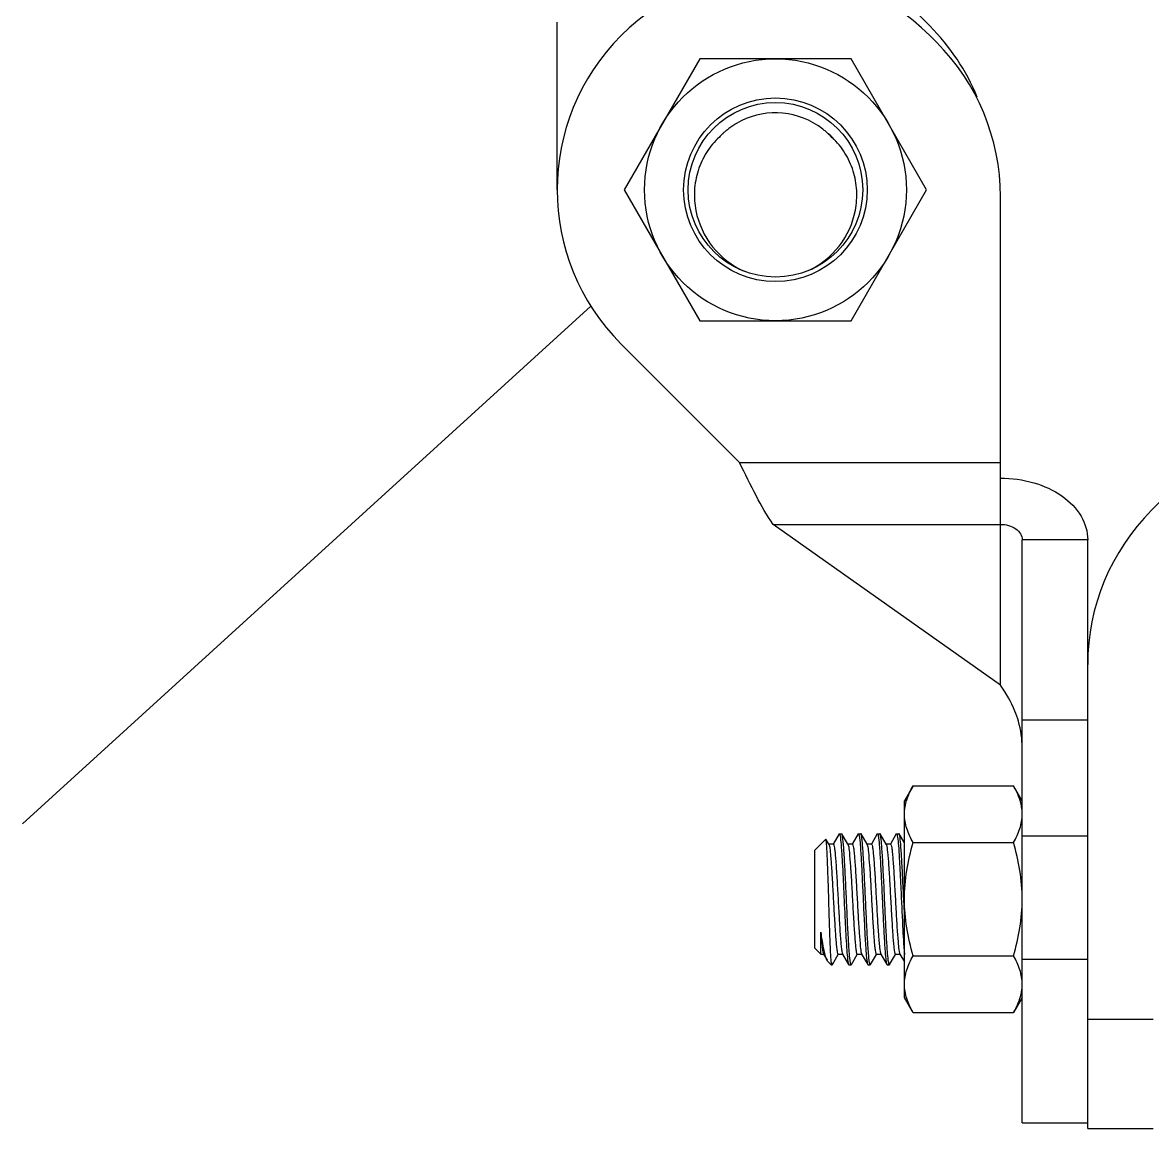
# Model space of a CAD drawing. Extents: x 69728788 to 150676229, y 20333219 to 43663798.
# Drawn here: x 75260859 to 75261746, y 20704773 to 20705642 of the extents above; entities that cross this region are included whole.
import ezdxf

# ---------------------------------------------------------------- set-up
doc = ezdxf.new("R2010")
doc.units = 0
doc.header["$LTSCALE"] = 1000
doc.header["$MEASUREMENT"] = 0
doc.layers.get('0').update_dxf_attribs({"linetype": 'CONTINUOUS'})
doc.dimstyles.get("Standard").update_dxf_attribs({"dimtxt": 0.18, "dimasz": 0.18, "dimexe": 0.18, "dimexo": 0.0625, "dimgap": 0.09, "dimtad": 0, "dimtih": 1, "dimtoh": 1, "dimdec": 4, "dimzin": 0, "dimdsep": 46, "dimtxsty": 'Standard', "dimcen": 0.09, "dimadec": 0, "dimazin": 0, "dimtfac": 1, "dimtdec": 4, "dimtofl": 0, "dimtmove": 0, "dimatfit": 3, "dimfxl": 1, "dimtolj": 1, "dimtzin": 0, "dimarcsym": 0})

# ---------------------------------------------------------------- blocks, each defined once
blk = doc.blocks.new('gfhhrryyfd')
at = {"linetype": 'Continuous'}
for p, q in [((3692354.47, -1744267.48), (3692625.85, -1744538.86)), ((3692333.16, -1744667.59), (3692333.16, -1744535.95)), ((3692625.85, -1744546.35), (3692631.15, -1744551.65)), ((3692445.22, -1744564.72), (3692385.83, -1744667.59)), ((3692564.01, -1744564.72), (3692445.22, -1744564.72)), ((3692623.4, -1744667.59), (3692564.01, -1744564.72)), ((3692546.15, -1744623.67), (3692546.07, -1744623.61)), ((3692547.53, -1744625.03), (3692547.59, -1744625.1)), ((3692385.83, -1744667.59), (3692445.22, -1744770.46)), ((3692564.01, -1744770.46), (3692623.4, -1744667.59)), ((3692681.36, -1745056.67), (3692681.36, -1744672.88)), ((3692993.04, -1744726.36), (3692800.16, -1744919.25)), ((3692445.22, -1744770.46), (3692564.01, -1744770.46)), ((3692476.46, -1744881.9), (3692383.38, -1744788.82)), ((3692476.46, -1744881.9), (3692681.36, -1744881.9)), ((3692502.78, -1744930.4), (3692681.36, -1744930.4)), ((3692681.36, -1745056.67), (3692502.78, -1744930.4)), ((3692749.94, -1744942.52), (3692698.51, -1744942.52)), ((3692698.51, -1745400.53), (3692698.51, -1744942.52)), ((3692749.94, -1745404.82), (3692749.94, -1744942.52)), ((3692749.94, -1745084.26), (3692698.51, -1745084.26)), ((3692612.81, -1745135.72), (3692605.92, -1745147.66)), ((3692612.81, -1745135.72), (3692691.62, -1745135.72)), ((3692698.51, -1745147.66), (3692691.62, -1745135.72)), ((3692605.92, -1745301.93), (3692605.92, -1745147.66)), ((3692554.58, -1745173.52), (3692549.96, -1745181.5)), ((3692554.58, -1745173.52), (3692554.77, -1745173.36)), ((3692554.77, -1745173.36), (3692556.65, -1745173.36)), ((3692554.77, -1745173.36), (3692556.65, -1745173.36)), ((3692556.84, -1745173.52), (3692556.65, -1745173.36)), ((3692561.58, -1745181.7), (3692556.84, -1745173.52)), ((3692569.58, -1745173.52), (3692564.96, -1745181.5)), ((3692569.58, -1745173.52), (3692569.78, -1745173.36)), ((3692569.78, -1745173.36), (3692571.65, -1745173.36)), ((3692569.78, -1745173.36), (3692571.65, -1745173.36)), ((3692571.84, -1745173.52), (3692571.65, -1745173.36)), ((3692576.58, -1745181.7), (3692571.84, -1745173.52)), ((3692584.59, -1745173.52), (3692579.96, -1745181.5)), ((3692584.59, -1745173.52), (3692584.78, -1745173.36)), ((3692584.78, -1745173.36), (3692586.65, -1745173.36)), ((3692584.78, -1745173.36), (3692586.65, -1745173.36)), ((3692586.84, -1745173.52), (3692586.65, -1745173.36)), ((3692591.58, -1745181.7), (3692586.84, -1745173.52)), ((3692599.59, -1745173.52), (3692594.96, -1745181.5)), ((3692599.59, -1745173.52), (3692599.78, -1745173.36)), ((3692599.78, -1745173.36), (3692601.66, -1745173.36)), ((3692599.78, -1745173.36), (3692601.66, -1745173.36)), ((3692601.85, -1745173.52), (3692601.66, -1745173.36)), ((3692605.92, -1745180.56), (3692601.85, -1745173.52)), ((3692749.94, -1745175.18), (3692698.51, -1745175.18)), ((3692535.63, -1745186.22), (3692544.15, -1745177.69)), ((3692544.28, -1745177.74), (3692544.15, -1745177.69)), ((3692546.58, -1745181.7), (3692544.28, -1745177.74)), ((3692550.07, -1745181.5), (3692546.35, -1745181.5)), ((3692565.07, -1745181.5), (3692561.35, -1745181.5)), ((3692580.08, -1745181.5), (3692576.35, -1745181.5)), ((3692595.08, -1745181.5), (3692591.58, -1745181.5)), ((3692591.58, -1745181.7), (3692591.71, -1745181.97)), ((3692612.81, -1745180.26), (3692691.62, -1745180.26)), ((3692535.63, -1745263.37), (3692535.63, -1745186.22)), ((3692605.92, -1745235.85), (3692605.41, -1745224.82)), ((3692540.34, -1745268.08), (3692540.34, -1745250.57)), ((3692535.63, -1745263.37), (3692540.34, -1745268.08)), ((3692540.34, -1745268.08), (3692542.57, -1745268.08)), ((3692542.34, -1745267.89), (3692545.13, -1745272.69)), ((3692545.61, -1745273.36), (3692545.13, -1745272.69)), ((3692545.61, -1745273.35), (3692548.49, -1745276.23)), ((3692549.34, -1745276.06), (3692553.94, -1745268.13)), ((3692553.85, -1745268.08), (3692557.57, -1745268.08)), ((3692557.25, -1745267.7), (3692557.35, -1745267.89)), ((3692557.35, -1745267.89), (3692562.08, -1745276.06)), ((3692564.34, -1745276.06), (3692568.94, -1745268.13)), ((3692568.85, -1745268.08), (3692572.57, -1745268.08)), ((3692572.35, -1745267.89), (3692577.09, -1745276.06)), ((3692579.34, -1745276.06), (3692583.94, -1745268.13)), ((3692583.85, -1745268.08), (3692587.58, -1745268.08)), ((3692587.35, -1745267.89), (3692592.09, -1745276.06)), ((3692594.35, -1745276.06), (3692598.94, -1745268.13)), ((3692598.86, -1745268.08), (3692602.58, -1745268.08)), ((3692602.35, -1745267.89), (3692605.92, -1745274.05)), ((3692612.81, -1745269.33), (3692691.62, -1745269.33)), ((3692698.51, -1745271.94), (3692749.94, -1745271.94)), ((3692548.49, -1745274.27), (3692548.49, -1745276.23)), ((3692548.49, -1745276.23), (3692549.15, -1745276.23)), ((3692549.07, -1745276.2), (3692549.15, -1745276.23)), ((3692549.15, -1745276.23), (3692549.34, -1745276.06)), ((3692562.08, -1745276.06), (3692562.27, -1745276.23)), ((3692562.27, -1745276.23), (3692564.15, -1745276.23)), ((3692562.27, -1745276.23), (3692564.15, -1745276.23)), ((3692564.34, -1745276.06), (3692564.15, -1745276.23)), ((3692577.09, -1745276.06), (3692577.28, -1745276.23)), ((3692577.28, -1745276.23), (3692579.15, -1745276.23)), ((3692577.28, -1745276.23), (3692579.15, -1745276.23)), ((3692579.34, -1745276.06), (3692579.15, -1745276.23)), ((3692592.09, -1745276.06), (3692592.28, -1745276.23)), ((3692592.28, -1745276.23), (3692594.15, -1745276.23)), ((3692592.28, -1745276.23), (3692594.15, -1745276.23)), ((3692594.35, -1745276.06), (3692594.15, -1745276.23)), ((3692612.81, -1745313.86), (3692605.92, -1745301.93)), ((3692698.51, -1745301.93), (3692691.62, -1745313.86)), ((3692612.81, -1745313.86), (3692691.62, -1745313.86)), ((3692749.94, -1745319.09), (3692801.38, -1745319.09)), ((3692698.51, -1745400.53), (3692749.94, -1745400.53)), ((3692749.94, -1745404.82), (3692801.38, -1745404.82))]:
    blk.add_line(p, q, dxfattribs=at)
for radius in [102.87, 72.16, 68.58]:
    blk.add_circle((3692504.61, -1744667.59), radius, dxfattribs=at)
for centre, radius, start, end in [((3692504.61, -1744667.59), 171.45, 45, 225), ((3692504.61, -1744660.1), 171.45, 22.36969, 45), ((3692509.91, -1744672.88), 171.45, 0, 45), ((3692504.61, -1744667.59), 60.44, 56.48488, 120.44483), ((3692504.62, -1744667.6), 60.45, 120.4458, 123.67361), ((3692504.57, -1744667.55), 60.38, 133.78883, 136.69256), ((3692504.51, -1744667.49), 60.3, 134.23213, 136.6927), ((3692504.64, -1744667.62), 60.48, 133.51135, 134.23308), ((3692504.68, -1744667.66), 60.53, 132.69503, 133.78973), ((3692504.68, -1744667.67), 60.54, 132.70337, 133.51134), ((3692504.69, -1744667.67), 60.55, 130.15789, 132.69509), ((3692504.59, -1744667.56), 60.4, 127.14543, 130.15819), ((3692504.61, -1744667.58), 60.43, 123.67355, 127.14337), ((3692504.68, -1744667.49), 60.32, 56.10333, 56.4834), ((3692504.57, -1744667.65), 60.51, 50.59662, 56.09946), ((3692504.6, -1744667.61), 60.46, 47.60725, 50.59802), ((3692504.74, -1744667.45), 60.25, 46.69418, 47.60616), ((3692504.82, -1744667.37), 60.14, 46.37381, 46.69398), ((3692507.9, -1744670.08), 60.13, 49.99489, 50.50792), ((3692504.71, -1744667.48), 60.29, 44.75296, 46.37328), ((3692504.6, -1744667.59), 60.45, 43.71875, 44.6641), ((3692504.53, -1744667.66), 60.55, 42.15432, 43.71863), ((3692501.06, -1744669.71), 68.2, 297.31446, 298.94712), ((3692921.4, -1745040.48), 171.45, 135, 180), ((3692663.86, -1745158.09), 34.66, 6.63088, 7.40315), ((3692588.36, -1745183.22), 3.57, 18.49226, 20.49889), ((3692663.86, -1745291.5), 34.65, 352.59836, 353.3691)]:
    blk.add_arc(centre, radius, start, end, dxfattribs=at)
for points, knots in [([(3692534.07, -1744729.39), (3692543.09, -1744724.4), (3692559.07, -1744710.08), (3692568.65, -1744685.03), (3692568.75, -1744664.2), (3692565.02, -1744648.93), (3692557.64, -1744635.07), (3692550.53, -1744627.35), (3692546.56, -1744624.02)], [0, 0, 0, 0, 0.249273, 0.49841, 0.623846, 0.749245, 0.874621, 1, 1, 1, 1]), ([(3692460.63, -1744626.13), (3692456.77, -1744629.71), (3692449.95, -1744637.91), (3692443.22, -1744652.38), (3692440.35, -1744668.09), (3692441.76, -1744689.21), (3692453.21, -1744713.96), (3692470.49, -1744727.26), (3692480.01, -1744731.6)], [0, 0, 0, 0, 0.125414, 0.250833, 0.376265, 0.501706, 0.750785, 1, 1, 1, 1]), ([(3692502.78, -1744930.4), (3692497.88, -1744923.31), (3692488.83, -1744907.22), (3692480.76, -1744890.7), (3692476.46, -1744881.9)], [0, 0, 0, 0, 0.468219, 1, 1, 1, 1]), ([(3692681.36, -1744894.03), (3692690.2, -1744894.03), (3692707.34, -1744896.34), (3692729.79, -1744906.48), (3692745.77, -1744922.29), (3692749.94, -1744936.09), (3692749.94, -1744942.52)], [0, 0, 0, 0, 0.287969, 0.555344, 0.790533, 1, 1, 1, 1]), ([(3692681.36, -1744930.4), (3692685.57, -1744930.4), (3692691.91, -1744931.96), (3692697.46, -1744937.46), (3692698.51, -1744940.91), (3692698.51, -1744942.52)], [0, 0, 0, 0, 0.552514, 0.789178, 1, 1, 1, 1]), ([(3692695.54, -1745085.04), (3692694.76, -1745082.33), (3692691.31, -1745072.29), (3692685.93, -1745062.98), (3692681.36, -1745056.67)], [0, 0, 0, 0, 0.265236, 1, 1, 1, 1]), ([(3692605.92, -1745157.99), (3692605.92, -1745154.19), (3692607.35, -1745146.32), (3692610.79, -1745139.22), (3692612.81, -1745135.72)], [0, 0, 0, 0, 0.485069, 1, 1, 1, 1]), ([(3692698.22, -1745153.62), (3692698.02, -1745152.09), (3692696.78, -1745145.81), (3692694.04, -1745139.92), (3692691.62, -1745135.72)], [0, 0, 0, 0, 0.241319, 1, 1, 1, 1]), ([(3692612.81, -1745180.26), (3692610.79, -1745176.76), (3692607.35, -1745169.66), (3692605.92, -1745161.79), (3692605.92, -1745157.99)], [0, 0, 0, 0, 0.514931, 1, 1, 1, 1]), ([(3692691.62, -1745180.26), (3692693.64, -1745176.76), (3692697.08, -1745169.66), (3692698.51, -1745161.79), (3692698.51, -1745157.99)], [0, 0, 0, 0, 0.514931, 1, 1, 1, 1]), ([(3692554.77, -1745173.36), (3692554.82, -1745173.36), (3692554.93, -1745173.44), (3692554.98, -1745173.55), (3692555.02, -1745173.62)], [0, 0, 0, 0, 0.372399, 1, 1, 1, 1]), ([(3692555.02, -1745173.62), (3692555.05, -1745173.69), (3692555.2, -1745174.09), (3692555.29, -1745174.51), (3692555.35, -1745174.86)], [0, 0, 0, 0, 0.179791, 1, 1, 1, 1]), ([(3692555.35, -1745174.86), (3692555.78, -1745177.09), (3692556.29, -1745183.2), (3692557.24, -1745197.03), (3692558.16, -1745217.06), (3692559.25, -1745240.31), (3692560.14, -1745258.27), (3692561, -1745269.29), (3692561.41, -1745273.27), (3692561.7, -1745274.77)], [0, 0, 0, 0, 0.068037, 0.183112, 0.415613, 0.66855, 0.880458, 0.954194, 1, 1, 1, 1]), ([(3692563.57, -1745274.72), (3692563.1, -1745272.3), (3692562.58, -1745265.64), (3692561.77, -1745253.6), (3692561.01, -1745238), (3692560.22, -1745220.79), (3692559.43, -1745204.07), (3692558.75, -1745191.39), (3692558.15, -1745183.03), (3692557.77, -1745178.56), (3692557.34, -1745175.56), (3692557.1, -1745173.98), (3692556.84, -1745173.52)], [0, 0, 0, 0, 0.072759, 0.196861, 0.35726, 0.534299, 0.706283, 0.852147, 0.909525, 0.954085, 0.984493, 1, 1, 1, 1]), ([(3692569.78, -1745173.36), (3692569.82, -1745173.36), (3692569.94, -1745173.44), (3692569.99, -1745173.55), (3692570.02, -1745173.63)], [0, 0, 0, 0, 0.371131, 1, 1, 1, 1]), ([(3692570.02, -1745173.63), (3692570.05, -1745173.7), (3692570.2, -1745174.09), (3692570.29, -1745174.5), (3692570.35, -1745174.84)], [0, 0, 0, 0, 0.181022, 1, 1, 1, 1]), ([(3692570.35, -1745174.84), (3692570.82, -1745177.25), (3692571.34, -1745183.89), (3692572.15, -1745195.93), (3692572.91, -1745211.52), (3692573.71, -1745228.75), (3692574.5, -1745245.48), (3692575.18, -1745258.18), (3692575.78, -1745266.54), (3692576.15, -1745271.02), (3692576.59, -1745274.02), (3692576.82, -1745275.61), (3692577.09, -1745276.06)], [0, 0, 0, 0, 0.072485, 0.196435, 0.356785, 0.533878, 0.705995, 0.851999, 0.909433, 0.95404, 0.984479, 1, 1, 1, 1]), ([(3692578.58, -1745274.74), (3692578.11, -1745272.34), (3692577.59, -1745265.69), (3692576.78, -1745253.66), (3692576.02, -1745238.06), (3692575.22, -1745220.84), (3692574.43, -1745204.1), (3692573.75, -1745191.41), (3692573.15, -1745183.05), (3692572.78, -1745178.56), (3692572.34, -1745175.56), (3692572.11, -1745173.98), (3692571.84, -1745173.52)], [0, 0, 0, 0, 0.072462, 0.196401, 0.356774, 0.53388, 0.706003, 0.852015, 0.909448, 0.954048, 0.984481, 1, 1, 1, 1]), ([(3692584.78, -1745173.36), (3692584.83, -1745173.36), (3692584.94, -1745173.44), (3692584.99, -1745173.56), (3692585.02, -1745173.63)], [0, 0, 0, 0, 0.37008, 1, 1, 1, 1]), ([(3692585.02, -1745173.63), (3692585.06, -1745173.7), (3692585.2, -1745174.09), (3692585.29, -1745174.49), (3692585.35, -1745174.83)], [0, 0, 0, 0, 0.182058, 1, 1, 1, 1]), ([(3692585.35, -1745174.83), (3692585.82, -1745177.23), (3692586.34, -1745183.86), (3692587.15, -1745195.89), (3692587.91, -1745211.49), (3692588.71, -1745228.72), (3692589.5, -1745245.46), (3692590.18, -1745258.16), (3692590.78, -1745266.53), (3692591.15, -1745271.02), (3692591.59, -1745274.02), (3692591.82, -1745275.61), (3692592.09, -1745276.06)], [0, 0, 0, 0, 0.072304, 0.196155, 0.356504, 0.533641, 0.705839, 0.85193, 0.909395, 0.95402, 0.984473, 1, 1, 1, 1]), ([(3692593.58, -1745274.75), (3692593.11, -1745272.34), (3692592.59, -1745265.7), (3692591.78, -1745253.67), (3692591.02, -1745238.07), (3692590.22, -1745220.85), (3692589.43, -1745204.11), (3692588.75, -1745191.41), (3692588.15, -1745183.05), (3692587.78, -1745178.56), (3692587.35, -1745175.56), (3692587.11, -1745173.98), (3692586.84, -1745173.52)], [0, 0, 0, 0, 0.072435, 0.196357, 0.3567, 0.533804, 0.705944, 0.851972, 0.909417, 0.954032, 0.984477, 1, 1, 1, 1]), ([(3692599.78, -1745173.36), (3692599.83, -1745173.36), (3692599.94, -1745173.44), (3692599.99, -1745173.55), (3692600.02, -1745173.62)], [0, 0, 0, 0, 0.372863, 1, 1, 1, 1]), ([(3692600.02, -1745173.62), (3692600.05, -1745173.69), (3692600.21, -1745174.09), (3692600.29, -1745174.52), (3692600.36, -1745174.87)], [0, 0, 0, 0, 0.179341, 1, 1, 1, 1]), ([(3692600.36, -1745174.87), (3692600.72, -1745176.73), (3692601.18, -1745181.76), (3692601.85, -1745190.88), (3692602.49, -1745202.87), (3692603.39, -1745221.48), (3692604.4, -1745243.46), (3692605.28, -1745260.69), (3692605.92, -1745268.14)], [0, 0, 0, 0, 0.060989, 0.1617, 0.293789, 0.446195, 0.760045, 1, 1, 1, 1]), ([(3692602.23, -1745174.81), (3692602.2, -1745174.67), (3692602.1, -1745174.23), (3692602, -1745173.78), (3692601.85, -1745173.52)], [0, 0, 0, 0, 0.335285, 1, 1, 1, 1]), ([(3692605.41, -1745224.82), (3692605.15, -1745219.21), (3692604.65, -1745208.61), (3692603.93, -1745194.17), (3692603.16, -1745183.12), (3692602.66, -1745177.03), (3692602.23, -1745174.81)], [0, 0, 0, 0, 0.336027, 0.635258, 0.864886, 1, 1, 1, 1]), ([(3692548.49, -1745274.27), (3692548.23, -1745271.68), (3692547.89, -1745264.97), (3692547.41, -1745253.07), (3692546.93, -1745238.1), (3692546.44, -1745221.77), (3692546.01, -1745208.17), (3692545.65, -1745198.07), (3692545.4, -1745191.64), (3692545.12, -1745186.3), (3692544.91, -1745182.17), (3692544.58, -1745179.51), (3692544.5, -1745178.11), (3692544.28, -1745177.74)], [0, 0, 0, 0, 0.080635, 0.208535, 0.369665, 0.54562, 0.71572, 0.792041, 0.859282, 0.915304, 0.958292, 0.98682, 1, 1, 1, 1]), ([(3692546.58, -1745181.7), (3692546.61, -1745181.76), (3692546.79, -1745182.16), (3692546.89, -1745182.59), (3692546.97, -1745182.95)], [0, 0, 0, 0, 0.173094, 1, 1, 1, 1]), ([(3692546.97, -1745182.95), (3692547.43, -1745185.12), (3692547.98, -1745191.05), (3692548.8, -1745201.69), (3692549.58, -1745215.32), (3692550.39, -1745230.15), (3692551.08, -1745242.42), (3692551.67, -1745251.38), (3692552.09, -1745257), (3692552.5, -1745261.46), (3692552.89, -1745265.01), (3692553.28, -1745266.76), (3692553.58, -1745268.08), (3692553.85, -1745268.08)], [0, 0, 0, 0, 0.077798, 0.208235, 0.374801, 0.5562, 0.729214, 0.805537, 0.87171, 0.925623, 0.965576, 0.990391, 1, 1, 1, 1]), ([(3692550.07, -1745181.5), (3692550.37, -1745181.5), (3692550.66, -1745182.96), (3692551.08, -1745184.84), (3692551.48, -1745188.69), (3692551.91, -1745193.52), (3692552.35, -1745199.57), (3692552.96, -1745209.13), (3692553.67, -1745222.05), (3692554.51, -1745237.36), (3692555.23, -1745249.39), (3692555.86, -1745257.59), (3692556.28, -1745262.16), (3692556.72, -1745265.39), (3692557.01, -1745267.12), (3692557.25, -1745267.7)], [0, 0, 0, 0, 0.010217, 0.036837, 0.079637, 0.137238, 0.207661, 0.288445, 0.469496, 0.655187, 0.819656, 0.886575, 0.940042, 0.978239, 1, 1, 1, 1]), ([(3692561.8, -1745182.28), (3692562.35, -1745184.16), (3692562.82, -1745189.74), (3692563.71, -1745199.98), (3692564.48, -1745213.6), (3692565.32, -1745228.71), (3692566.02, -1745241.34), (3692566.62, -1745250.63), (3692567.05, -1745256.49), (3692567.47, -1745261.15), (3692567.87, -1745264.86), (3692568.27, -1745266.68), (3692568.57, -1745268.08), (3692568.85, -1745268.08)], [0, 0, 0, 0, 0.068121, 0.193192, 0.358672, 0.542411, 0.719756, 0.798471, 0.866922, 0.922814, 0.96429, 0.990066, 1, 1, 1, 1]), ([(3692565.07, -1745181.5), (3692565.36, -1745181.5), (3692565.66, -1745182.93), (3692566.07, -1745184.77), (3692566.46, -1745188.55), (3692566.9, -1745193.29), (3692567.33, -1745199.24), (3692567.93, -1745208.66), (3692568.64, -1745221.42), (3692569.49, -1745236.62), (3692570.24, -1745250.24), (3692571.18, -1745260.3), (3692571.59, -1745265.75), (3692572.18, -1745267.51)], [0, 0, 0, 0, 0.010066, 0.036229, 0.078308, 0.134982, 0.204339, 0.284002, 0.463049, 0.647693, 0.812725, 0.935658, 1, 1, 1, 1]), ([(3692576.58, -1745181.7), (3692576.62, -1745181.76), (3692576.69, -1745181.91), (3692576.74, -1745182.07), (3692576.77, -1745182.16)], [0, 0, 0, 0, 0.437616, 1, 1, 1, 1]), ([(3692576.77, -1745182.16), (3692577.34, -1745183.97), (3692577.78, -1745189.48), (3692578.7, -1745199.61), (3692579.46, -1745213.23), (3692580.3, -1745228.39), (3692581.01, -1745241.1), (3692581.61, -1745250.47), (3692582.04, -1745256.37), (3692582.47, -1745261.08), (3692582.87, -1745264.83), (3692583.27, -1745266.67), (3692583.57, -1745268.08), (3692583.85, -1745268.08)], [0, 0, 0, 0, 0.065945, 0.18979, 0.355015, 0.539274, 0.717597, 0.796856, 0.865828, 0.922169, 0.96399, 0.989989, 1, 1, 1, 1]), ([(3692580.08, -1745181.5), (3692580.36, -1745181.5), (3692580.65, -1745182.9), (3692581.06, -1745184.71), (3692581.45, -1745188.43), (3692581.88, -1745193.08), (3692582.31, -1745198.93), (3692582.91, -1745208.21), (3692583.61, -1745220.83), (3692584.45, -1745235.93), (3692585.21, -1745249.56), (3692586.1, -1745259.81), (3692586.57, -1745265.4), (3692587.12, -1745267.29)], [0, 0, 0, 0, 0.009925, 0.035675, 0.077105, 0.132941, 0.201328, 0.279974, 0.457194, 0.640866, 0.806379, 0.931604, 1, 1, 1, 1]), ([(3692591.75, -1745182.09), (3692592.34, -1745183.85), (3692592.76, -1745189.31), (3692593.69, -1745199.38), (3692594.44, -1745213), (3692595.3, -1745228.2), (3692596, -1745240.95), (3692596.61, -1745250.36), (3692597.03, -1745256.3), (3692597.47, -1745261.04), (3692597.86, -1745264.81), (3692598.27, -1745266.66), (3692598.57, -1745268.08), (3692598.86, -1745268.08)], [0, 0, 0, 0, 0.064566, 0.18762, 0.35268, 0.537272, 0.716218, 0.795829, 0.86513, 0.921755, 0.963804, 0.989947, 1, 1, 1, 1]), ([(3692595.08, -1745181.5), (3692595.36, -1745181.5), (3692595.66, -1745182.9), (3692596.06, -1745184.72), (3692596.46, -1745188.43), (3692596.88, -1745193.09), (3692597.31, -1745198.94), (3692597.91, -1745208.23), (3692598.61, -1745220.85), (3692599.45, -1745235.95), (3692600.21, -1745249.58), (3692601.11, -1745259.83), (3692601.58, -1745265.41), (3692602.12, -1745267.3)], [0, 0, 0, 0, 0.009925, 0.03569, 0.077147, 0.133004, 0.201419, 0.280102, 0.457378, 0.641081, 0.806581, 0.931726, 1, 1, 1, 1]), ([(3692605.92, -1745224.79), (3692605.92, -1745217.26), (3692607.24, -1745202.18), (3692610.72, -1745187.49), (3692612.81, -1745180.26)], [0, 0, 0, 0, 0.499896, 1, 1, 1, 1]), ([(3692698.51, -1745224.79), (3692698.51, -1745217.26), (3692697.19, -1745202.18), (3692693.71, -1745187.49), (3692691.62, -1745180.26)], [0, 0, 0, 0, 0.499896, 1, 1, 1, 1]), ([(3692612.81, -1745269.33), (3692610.72, -1745262.09), (3692607.24, -1745247.4), (3692605.92, -1745232.32), (3692605.92, -1745224.79)], [0, 0, 0, 0, 0.500104, 1, 1, 1, 1]), ([(3692691.62, -1745269.33), (3692693.71, -1745262.09), (3692697.19, -1745247.4), (3692698.51, -1745232.32), (3692698.51, -1745224.79)], [0, 0, 0, 0, 0.500104, 1, 1, 1, 1]), ([(3692545.13, -1745272.69), (3692544.6, -1745271.78), (3692543.75, -1745269.19), (3692542.03, -1745261.84), (3692541.06, -1745255.38), (3692540.34, -1745250.57)], [0, 0, 0, 0, 0.138777, 0.35633, 1, 1, 1, 1]), ([(3692540.34, -1745250.57), (3692540.5, -1745252.79), (3692540.8, -1745256.76), (3692541.24, -1745261.96), (3692541.75, -1745265.48), (3692542.03, -1745267.35), (3692542.34, -1745267.89)], [0, 0, 0, 0, 0.382824, 0.684922, 0.89313, 1, 1, 1, 1]), ([(3692572.18, -1745267.51), (3692572.21, -1745267.58), (3692572.26, -1745267.71), (3692572.32, -1745267.83), (3692572.35, -1745267.89)], [0, 0, 0, 0, 0.555455, 1, 1, 1, 1]), ([(3692605.92, -1745291.59), (3692605.92, -1745287.79), (3692607.35, -1745279.93), (3692610.79, -1745272.82), (3692612.81, -1745269.33)], [0, 0, 0, 0, 0.485069, 1, 1, 1, 1]), ([(3692698.51, -1745291.59), (3692698.51, -1745287.79), (3692697.08, -1745279.93), (3692693.64, -1745272.82), (3692691.62, -1745269.33)], [0, 0, 0, 0, 0.485069, 1, 1, 1, 1]), ([(3692548.49, -1745274.27), (3692548.56, -1745274.72), (3692548.71, -1745275.34), (3692548.89, -1745276.07), (3692549.07, -1745276.2)], [0, 0, 0, 0, 0.675862, 1, 1, 1, 1]), ([(3692561.7, -1745274.77), (3692561.73, -1745274.92), (3692561.83, -1745275.35), (3692561.93, -1745275.8), (3692562.08, -1745276.06)], [0, 0, 0, 0, 0.335295, 1, 1, 1, 1]), ([(3692563.91, -1745275.96), (3692563.88, -1745275.89), (3692563.73, -1745275.49), (3692563.64, -1745275.07), (3692563.57, -1745274.72)], [0, 0, 0, 0, 0.179414, 1, 1, 1, 1]), ([(3692564.15, -1745276.23), (3692564.1, -1745276.23), (3692563.99, -1745276.14), (3692563.94, -1745276.03), (3692563.91, -1745275.96)], [0, 0, 0, 0, 0.372787, 1, 1, 1, 1]), ([(3692578.91, -1745275.96), (3692578.88, -1745275.89), (3692578.73, -1745275.49), (3692578.64, -1745275.08), (3692578.58, -1745274.74)], [0, 0, 0, 0, 0.181112, 1, 1, 1, 1]), ([(3692579.15, -1745276.23), (3692579.11, -1745276.23), (3692578.99, -1745276.14), (3692578.94, -1745276.03), (3692578.91, -1745275.96)], [0, 0, 0, 0, 0.371042, 1, 1, 1, 1]), ([(3692593.91, -1745275.96), (3692593.88, -1745275.89), (3692593.73, -1745275.49), (3692593.65, -1745275.08), (3692593.58, -1745274.75)], [0, 0, 0, 0, 0.181321, 1, 1, 1, 1]), ([(3692594.15, -1745276.23), (3692594.11, -1745276.23), (3692593.99, -1745276.14), (3692593.94, -1745276.03), (3692593.91, -1745275.96)], [0, 0, 0, 0, 0.370825, 1, 1, 1, 1]), ([(3692612.81, -1745313.86), (3692610.79, -1745310.37), (3692607.35, -1745303.26), (3692605.92, -1745295.4), (3692605.92, -1745291.59)], [0, 0, 0, 0, 0.514931, 1, 1, 1, 1]), ([(3692691.62, -1745313.86), (3692692.45, -1745312.42), (3692695.47, -1745306.81), (3692697.62, -1745300.64), (3692698.22, -1745295.96)], [0, 0, 0, 0, 0.26074, 1, 1, 1, 1])]:
    blk.add_open_spline(points, degree=3, knots=knots, dxfattribs=at)
for points in [[(3692698.51, -1745106.02), (3692698.51, -1745098.96), (3692697.48, -1745091.83), (3692695.54, -1745085.04)], [(3692561.58, -1745181.7), (3692561.68, -1745181.88), (3692561.75, -1745182.08), (3692561.8, -1745182.28)], [(3692587.12, -1745267.29), (3692587.18, -1745267.49), (3692587.24, -1745267.7), (3692587.35, -1745267.89)], [(3692602.12, -1745267.3), (3692602.18, -1745267.5), (3692602.25, -1745267.7), (3692602.35, -1745267.89)]]:
    blk.add_open_spline(points, degree=3, dxfattribs=at)
blk.add_leader([(3692359.51, -1744758.92), (3691913.13, -1745165.49)], dimstyle='Standard', override={"dimgap": 20, "dimtad": 0})

msp = doc.modelspace()

# ---------------------------------------------------------------- block references
at = {"lineweight": -3, "xscale": 0.9999959468841553, "yscale": 0.9999959506094456, "zscale": 0.9999959495959999}
msp.add_blockref('gfhhrryyfd', (71568960.34, 22450171.07), dxfattribs=at)

doc.saveas('drawing.dxf')
